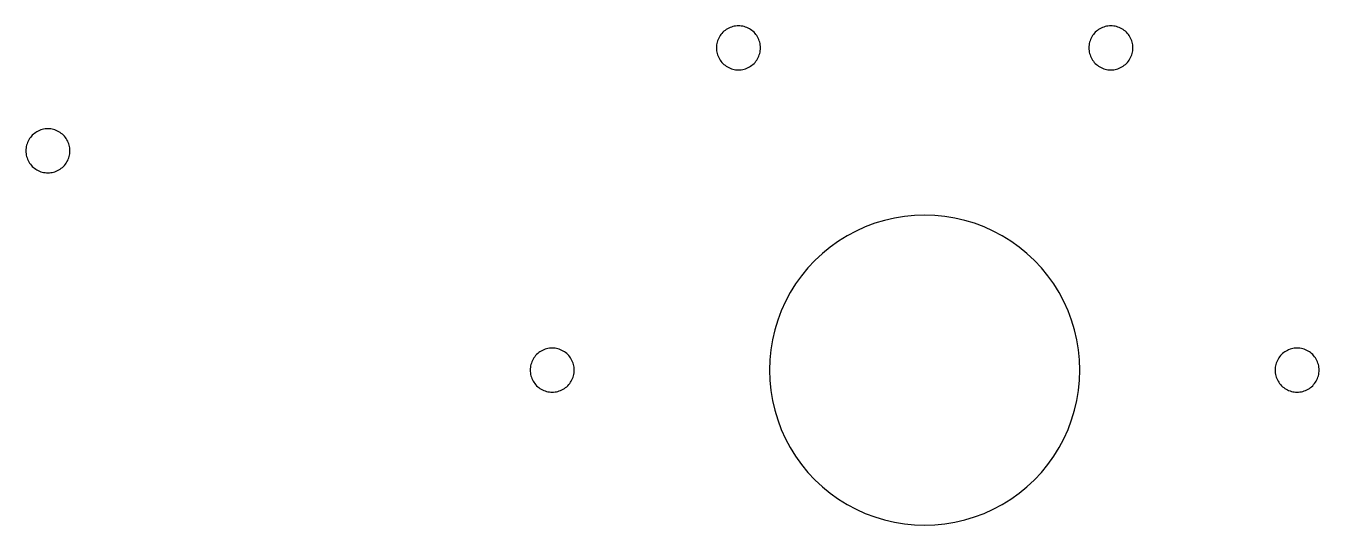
# Model space of a CAD drawing. Extents: x -22.3 to 21.7, y -13.4 to 13.4.
# Drawn here: x -15.964 to -11.863, y 2.693 to 4.278 of the extents above; entities that cross this region are included whole.
import ezdxf

# ---------------------------------------------------------------- set-up
doc = ezdxf.new("R2010")
doc.units = 0
doc.header["$MEASUREMENT"] = 0
doc.layers.get('0').update_dxf_attribs({"linetype": 'CONTINUOUS'})

msp = doc.modelspace()

# ---------------------------------------------------------------- linework, layer by layer
for p, q in [((-13.7432, 4.2664), (-13.7469, 4.2638)), ((-13.7393, 4.2689), (-13.7432, 4.2664)), ((-13.7353, 4.271), (-13.7393, 4.2689)), ((-13.7311, 4.2729), (-13.7353, 4.271)), ((-13.7268, 4.2745), (-13.7311, 4.2729)), ((-13.7225, 4.2758), (-13.7268, 4.2745)), ((-13.718, 4.2769), (-13.7225, 4.2758)), ((-13.7135, 4.2776), (-13.718, 4.2769)), ((-13.7089, 4.2781), (-13.7135, 4.2776)), ((-13.7044, 4.2782), (-13.7089, 4.2781)), ((-13.6998, 4.2781), (-13.7044, 4.2782)), ((-13.6953, 4.2776), (-13.6998, 4.2781)), ((-13.6907, 4.2769), (-13.6953, 4.2776)), ((-13.6863, 4.2758), (-13.6907, 4.2769)), ((-13.6819, 4.2745), (-13.6863, 4.2758)), ((-13.6776, 4.2729), (-13.6819, 4.2745)), ((-13.6735, 4.271), (-13.6776, 4.2729)), ((-13.6694, 4.2689), (-13.6735, 4.271)), ((-13.6656, 4.2664), (-13.6694, 4.2689)), ((-13.6618, 4.2638), (-13.6656, 4.2664)), ((-12.5621, 4.2664), (-12.5658, 4.2638)), ((-12.5582, 4.2689), (-12.5621, 4.2664)), ((-12.5542, 4.271), (-12.5582, 4.2689)), ((-12.55, 4.2729), (-12.5542, 4.271)), ((-12.5457, 4.2745), (-12.55, 4.2729)), ((-12.5414, 4.2758), (-12.5457, 4.2745)), ((-12.5369, 4.2769), (-12.5414, 4.2758)), ((-12.5324, 4.2776), (-12.5369, 4.2769)), ((-12.5278, 4.2781), (-12.5324, 4.2776)), ((-12.5233, 4.2782), (-12.5278, 4.2781)), ((-12.5187, 4.2781), (-12.5233, 4.2782)), ((-12.5142, 4.2776), (-12.5187, 4.2781)), ((-12.5096, 4.2769), (-12.5142, 4.2776)), ((-12.5052, 4.2758), (-12.5096, 4.2769)), ((-12.5008, 4.2745), (-12.5052, 4.2758)), ((-12.4965, 4.2729), (-12.5008, 4.2745)), ((-12.4924, 4.271), (-12.4965, 4.2729)), ((-12.4883, 4.2689), (-12.4924, 4.271)), ((-12.4844, 4.2664), (-12.4883, 4.2689)), ((-12.4807, 4.2638), (-12.4844, 4.2664)), ((-13.7719, 4.2264), (-13.7729, 4.222)), ((-13.7705, 4.2308), (-13.7719, 4.2264)), ((-13.7689, 4.2351), (-13.7705, 4.2308)), ((-13.767, 4.2392), (-13.7689, 4.2351)), ((-13.7649, 4.2433), (-13.767, 4.2392)), ((-13.7625, 4.2472), (-13.7649, 4.2433)), ((-13.7598, 4.2509), (-13.7625, 4.2472)), ((-13.7569, 4.2544), (-13.7598, 4.2509)), ((-13.7538, 4.2578), (-13.7569, 4.2544)), ((-13.7505, 4.2609), (-13.7538, 4.2578)), ((-13.7469, 4.2638), (-13.7505, 4.2609)), ((-13.6583, 4.2609), (-13.6618, 4.2638)), ((-13.655, 4.2578), (-13.6583, 4.2609)), ((-13.6518, 4.2544), (-13.655, 4.2578)), ((-13.6489, 4.2509), (-13.6518, 4.2544)), ((-13.6463, 4.2472), (-13.6489, 4.2509)), ((-13.6439, 4.2433), (-13.6463, 4.2472)), ((-13.6417, 4.2392), (-13.6439, 4.2433)), ((-13.6398, 4.2351), (-13.6417, 4.2392)), ((-13.6382, 4.2308), (-13.6398, 4.2351)), ((-13.6369, 4.2264), (-13.6382, 4.2308)), ((-13.6358, 4.222), (-13.6369, 4.2264)), ((-12.5908, 4.2264), (-12.5918, 4.222)), ((-12.5894, 4.2308), (-12.5908, 4.2264)), ((-12.5878, 4.2351), (-12.5894, 4.2308)), ((-12.5859, 4.2392), (-12.5878, 4.2351)), ((-12.5838, 4.2433), (-12.5859, 4.2392)), ((-12.5814, 4.2472), (-12.5838, 4.2433)), ((-12.5787, 4.2509), (-12.5814, 4.2472)), ((-12.5758, 4.2544), (-12.5787, 4.2509)), ((-12.5727, 4.2578), (-12.5758, 4.2544)), ((-12.5693, 4.2609), (-12.5727, 4.2578)), ((-12.5658, 4.2638), (-12.5693, 4.2609)), ((-12.4772, 4.2609), (-12.4807, 4.2638)), ((-12.4739, 4.2578), (-12.4772, 4.2609)), ((-12.4707, 4.2544), (-12.4739, 4.2578)), ((-12.4678, 4.2509), (-12.4707, 4.2544)), ((-12.4652, 4.2472), (-12.4678, 4.2509)), ((-12.4628, 4.2433), (-12.4652, 4.2472)), ((-12.4606, 4.2392), (-12.4628, 4.2433)), ((-12.4587, 4.2351), (-12.4606, 4.2392)), ((-12.4571, 4.2308), (-12.4587, 4.2351)), ((-12.4558, 4.2264), (-12.4571, 4.2308)), ((-12.4547, 4.222), (-12.4558, 4.2264)), ((-13.7741, 4.2129), (-13.7743, 4.2083)), ((-13.7743, 4.2083), (-13.7741, 4.2038)), ((-13.7737, 4.2175), (-13.7741, 4.2129)), ((-13.7741, 4.2038), (-13.7737, 4.1992)), ((-13.7729, 4.222), (-13.7737, 4.2175)), ((-13.7737, 4.1992), (-13.7729, 4.1947)), ((-13.7729, 4.1947), (-13.7719, 4.1903)), ((-13.7719, 4.1903), (-13.7705, 4.1859)), ((-13.7705, 4.1859), (-13.7689, 4.1816)), ((-13.6398, 4.1816), (-13.6382, 4.1859)), ((-13.6382, 4.1859), (-13.6369, 4.1903)), ((-13.6369, 4.1903), (-13.6358, 4.1947)), ((-13.6351, 4.2175), (-13.6358, 4.222)), ((-13.6358, 4.1947), (-13.6351, 4.1992)), ((-13.6346, 4.2129), (-13.6351, 4.2175)), ((-13.6351, 4.1992), (-13.6346, 4.2038)), ((-13.6345, 4.2083), (-13.6346, 4.2129)), ((-13.6346, 4.2038), (-13.6345, 4.2083)), ((-12.593, 4.2129), (-12.5932, 4.2083)), ((-12.5932, 4.2083), (-12.593, 4.2038)), ((-12.5926, 4.2175), (-12.593, 4.2129)), ((-12.593, 4.2038), (-12.5926, 4.1992)), ((-12.5918, 4.222), (-12.5926, 4.2175)), ((-12.5926, 4.1992), (-12.5918, 4.1947)), ((-12.5918, 4.1947), (-12.5908, 4.1903)), ((-12.5908, 4.1903), (-12.5894, 4.1859)), ((-12.5894, 4.1859), (-12.5878, 4.1816)), ((-12.4587, 4.1816), (-12.4571, 4.1859)), ((-12.4571, 4.1859), (-12.4558, 4.1903)), ((-12.4558, 4.1903), (-12.4547, 4.1947)), ((-12.454, 4.2175), (-12.4547, 4.222)), ((-12.4547, 4.1947), (-12.454, 4.1992)), ((-12.4535, 4.2129), (-12.454, 4.2175)), ((-12.454, 4.1992), (-12.4535, 4.2038)), ((-12.4534, 4.2083), (-12.4535, 4.2129)), ((-12.4535, 4.2038), (-12.4534, 4.2083)), ((-13.7689, 4.1816), (-13.767, 4.1774)), ((-13.767, 4.1774), (-13.7649, 4.1734)), ((-13.7649, 4.1734), (-13.7625, 4.1695)), ((-13.7625, 4.1695), (-13.7598, 4.1658)), ((-13.7598, 4.1658), (-13.7569, 4.1623)), ((-13.7569, 4.1623), (-13.7538, 4.1589)), ((-13.7538, 4.1589), (-13.7505, 4.1558)), ((-13.7505, 4.1558), (-13.7469, 4.1529)), ((-13.7469, 4.1529), (-13.7432, 4.1502)), ((-13.7432, 4.1502), (-13.7393, 4.1478)), ((-13.7393, 4.1478), (-13.7353, 4.1457)), ((-13.7353, 4.1457), (-13.7311, 4.1438)), ((-13.7311, 4.1438), (-13.7268, 4.1422)), ((-13.6819, 4.1422), (-13.6776, 4.1438)), ((-13.6776, 4.1438), (-13.6735, 4.1457)), ((-13.6735, 4.1457), (-13.6694, 4.1478)), ((-13.6694, 4.1478), (-13.6656, 4.1502)), ((-13.6656, 4.1502), (-13.6618, 4.1529)), ((-13.6618, 4.1529), (-13.6583, 4.1558)), ((-13.6583, 4.1558), (-13.655, 4.1589)), ((-13.655, 4.1589), (-13.6518, 4.1623)), ((-13.6518, 4.1623), (-13.6489, 4.1658)), ((-13.6489, 4.1658), (-13.6463, 4.1695)), ((-13.6463, 4.1695), (-13.6439, 4.1734)), ((-13.6439, 4.1734), (-13.6417, 4.1774)), ((-13.6417, 4.1774), (-13.6398, 4.1816)), ((-12.5878, 4.1816), (-12.5859, 4.1774)), ((-12.5859, 4.1774), (-12.5838, 4.1734)), ((-12.5838, 4.1734), (-12.5814, 4.1695)), ((-12.5814, 4.1695), (-12.5787, 4.1658)), ((-12.5787, 4.1658), (-12.5758, 4.1623)), ((-12.5758, 4.1623), (-12.5727, 4.1589)), ((-12.5727, 4.1589), (-12.5693, 4.1558)), ((-12.5693, 4.1558), (-12.5658, 4.1529)), ((-12.5658, 4.1529), (-12.5621, 4.1502)), ((-12.5621, 4.1502), (-12.5582, 4.1478)), ((-12.5582, 4.1478), (-12.5542, 4.1457)), ((-12.5542, 4.1457), (-12.55, 4.1438)), ((-12.55, 4.1438), (-12.5457, 4.1422)), ((-12.5008, 4.1422), (-12.4965, 4.1438)), ((-12.4965, 4.1438), (-12.4924, 4.1457)), ((-12.4924, 4.1457), (-12.4883, 4.1478)), ((-12.4883, 4.1478), (-12.4844, 4.1502)), ((-12.4844, 4.1502), (-12.4807, 4.1529)), ((-12.4807, 4.1529), (-12.4772, 4.1558)), ((-12.4772, 4.1558), (-12.4739, 4.1589)), ((-12.4739, 4.1589), (-12.4707, 4.1623)), ((-12.4707, 4.1623), (-12.4678, 4.1658)), ((-12.4678, 4.1658), (-12.4652, 4.1695)), ((-12.4652, 4.1695), (-12.4628, 4.1734)), ((-12.4628, 4.1734), (-12.4606, 4.1774)), ((-12.4606, 4.1774), (-12.4587, 4.1816)), ((-13.7268, 4.1422), (-13.7225, 4.1408)), ((-13.7225, 4.1408), (-13.718, 4.1398)), ((-13.718, 4.1398), (-13.7135, 4.1391)), ((-13.7135, 4.1391), (-13.7089, 4.1386)), ((-13.7089, 4.1386), (-13.7044, 4.1385)), ((-13.7044, 4.1385), (-13.6998, 4.1386)), ((-13.6998, 4.1386), (-13.6953, 4.1391)), ((-13.6953, 4.1391), (-13.6907, 4.1398)), ((-13.6907, 4.1398), (-13.6863, 4.1408)), ((-13.6863, 4.1408), (-13.6819, 4.1422)), ((-12.5457, 4.1422), (-12.5414, 4.1408)), ((-12.5414, 4.1408), (-12.5369, 4.1398)), ((-12.5369, 4.1398), (-12.5324, 4.1391)), ((-12.5324, 4.1391), (-12.5278, 4.1386)), ((-12.5278, 4.1386), (-12.5233, 4.1385)), ((-12.5233, 4.1385), (-12.5187, 4.1386)), ((-12.5187, 4.1386), (-12.5142, 4.1391)), ((-12.5142, 4.1391), (-12.5096, 4.1398)), ((-12.5096, 4.1398), (-12.5052, 4.1408)), ((-12.5052, 4.1408), (-12.5008, 4.1422)), ((-15.933, 3.9396), (-15.9367, 3.937)), ((-15.9291, 3.942), (-15.933, 3.9396)), ((-15.9251, 3.9442), (-15.9291, 3.942)), ((-15.921, 3.9461), (-15.9251, 3.9442)), ((-15.9167, 3.9477), (-15.921, 3.9461)), ((-15.9123, 3.949), (-15.9167, 3.9477)), ((-15.9078, 3.9501), (-15.9123, 3.949)), ((-15.9033, 3.9508), (-15.9078, 3.9501)), ((-15.8988, 3.9513), (-15.9033, 3.9508)), ((-15.8942, 3.9514), (-15.8988, 3.9513)), ((-15.8896, 3.9513), (-15.8942, 3.9514)), ((-15.8851, 3.9508), (-15.8896, 3.9513)), ((-15.8806, 3.9501), (-15.8851, 3.9508)), ((-15.8761, 3.949), (-15.8806, 3.9501)), ((-15.8717, 3.9477), (-15.8761, 3.949)), ((-15.8675, 3.9461), (-15.8717, 3.9477)), ((-15.8633, 3.9442), (-15.8675, 3.9461)), ((-15.8593, 3.942), (-15.8633, 3.9442)), ((-15.8554, 3.9396), (-15.8593, 3.942)), ((-15.8517, 3.937), (-15.8554, 3.9396)), ((-15.9617, 3.8996), (-15.9627, 3.8952)), ((-15.9604, 3.904), (-15.9617, 3.8996)), ((-15.9588, 3.9083), (-15.9604, 3.904)), ((-15.9569, 3.9124), (-15.9588, 3.9083)), ((-15.9547, 3.9165), (-15.9569, 3.9124)), ((-15.9523, 3.9203), (-15.9547, 3.9165)), ((-15.9496, 3.9241), (-15.9523, 3.9203)), ((-15.9467, 3.9276), (-15.9496, 3.9241)), ((-15.9436, 3.9309), (-15.9467, 3.9276)), ((-15.9403, 3.9341), (-15.9436, 3.9309)), ((-15.9367, 3.937), (-15.9403, 3.9341)), ((-15.8481, 3.9341), (-15.8517, 3.937)), ((-15.8448, 3.9309), (-15.8481, 3.9341)), ((-15.8417, 3.9276), (-15.8448, 3.9309)), ((-15.8388, 3.9241), (-15.8417, 3.9276)), ((-15.8361, 3.9203), (-15.8388, 3.9241)), ((-15.8337, 3.9165), (-15.8361, 3.9203)), ((-15.8315, 3.9124), (-15.8337, 3.9165)), ((-15.8296, 3.9083), (-15.8315, 3.9124)), ((-15.828, 3.904), (-15.8296, 3.9083)), ((-15.8267, 3.8996), (-15.828, 3.904)), ((-15.8257, 3.8952), (-15.8267, 3.8996)), ((-15.9639, 3.8861), (-15.9641, 3.8815)), ((-15.9641, 3.8815), (-15.9639, 3.8769)), ((-15.9635, 3.8906), (-15.9639, 3.8861)), ((-15.9639, 3.8769), (-15.9635, 3.8724)), ((-15.9627, 3.8952), (-15.9635, 3.8906)), ((-15.9635, 3.8724), (-15.9627, 3.8679)), ((-15.9627, 3.8679), (-15.9617, 3.8634)), ((-15.9617, 3.8634), (-15.9604, 3.8591)), ((-15.9604, 3.8591), (-15.9588, 3.8548)), ((-15.8296, 3.8548), (-15.828, 3.8591)), ((-15.828, 3.8591), (-15.8267, 3.8634)), ((-15.8267, 3.8634), (-15.8257, 3.8679)), ((-15.8249, 3.8906), (-15.8257, 3.8952)), ((-15.8257, 3.8679), (-15.8249, 3.8724)), ((-15.8245, 3.8861), (-15.8249, 3.8906)), ((-15.8249, 3.8724), (-15.8245, 3.8769)), ((-15.8243, 3.8815), (-15.8245, 3.8861)), ((-15.8245, 3.8769), (-15.8243, 3.8815)), ((-15.9588, 3.8548), (-15.9569, 3.8506)), ((-15.9569, 3.8506), (-15.9547, 3.8466)), ((-15.9547, 3.8466), (-15.9523, 3.8427)), ((-15.9523, 3.8427), (-15.9496, 3.839)), ((-15.9496, 3.839), (-15.9467, 3.8354)), ((-15.9467, 3.8354), (-15.9436, 3.8321)), ((-15.9436, 3.8321), (-15.9403, 3.829)), ((-15.9403, 3.829), (-15.9367, 3.8261)), ((-15.9367, 3.8261), (-15.933, 3.8234)), ((-15.933, 3.8234), (-15.9291, 3.821)), ((-15.9291, 3.821), (-15.9251, 3.8188)), ((-15.9251, 3.8188), (-15.921, 3.817)), ((-15.921, 3.817), (-15.9167, 3.8153)), ((-15.9167, 3.8153), (-15.9123, 3.814)), ((-15.8761, 3.814), (-15.8717, 3.8153)), ((-15.8717, 3.8153), (-15.8675, 3.817)), ((-15.8675, 3.817), (-15.8633, 3.8188)), ((-15.8633, 3.8188), (-15.8593, 3.821)), ((-15.8593, 3.821), (-15.8554, 3.8234)), ((-15.8554, 3.8234), (-15.8517, 3.8261)), ((-15.8517, 3.8261), (-15.8481, 3.829)), ((-15.8481, 3.829), (-15.8448, 3.8321)), ((-15.8448, 3.8321), (-15.8417, 3.8354)), ((-15.8417, 3.8354), (-15.8388, 3.839)), ((-15.8388, 3.839), (-15.8361, 3.8427)), ((-15.8361, 3.8427), (-15.8337, 3.8466)), ((-15.8337, 3.8466), (-15.8315, 3.8506)), ((-15.8315, 3.8506), (-15.8296, 3.8548)), ((-15.9123, 3.814), (-15.9078, 3.813)), ((-15.9078, 3.813), (-15.9033, 3.8122)), ((-15.9033, 3.8122), (-15.8988, 3.8118)), ((-15.8988, 3.8118), (-15.8942, 3.8116)), ((-15.8942, 3.8116), (-15.8896, 3.8118)), ((-15.8896, 3.8118), (-15.8851, 3.8122)), ((-15.8851, 3.8122), (-15.8806, 3.813)), ((-15.8806, 3.813), (-15.8761, 3.814)), ((-13.272, 3.6515), (-13.3022, 3.6401)), ((-13.2412, 3.6608), (-13.272, 3.6515)), ((-13.2098, 3.6681), (-13.2412, 3.6608)), ((-13.1781, 3.6734), (-13.2098, 3.6681)), ((-13.146, 3.6765), (-13.1781, 3.6734)), ((-13.1138, 3.6776), (-13.146, 3.6765)), ((-13.0816, 3.6765), (-13.1138, 3.6776)), ((-13.0496, 3.6734), (-13.0816, 3.6765)), ((-13.0178, 3.6681), (-13.0496, 3.6734)), ((-12.9865, 3.6608), (-13.0178, 3.6681)), ((-12.9556, 3.6515), (-12.9865, 3.6608)), ((-12.9255, 3.6401), (-12.9556, 3.6515)), ((-13.3599, 3.6117), (-13.3872, 3.5947)), ((-13.3315, 3.6269), (-13.3599, 3.6117)), ((-13.3022, 3.6401), (-13.3315, 3.6269)), ((-12.8962, 3.6269), (-12.9255, 3.6401)), ((-12.8678, 3.6117), (-12.8962, 3.6269)), ((-12.8404, 3.5947), (-12.8678, 3.6117)), ((-13.4134, 3.5759), (-13.4383, 3.5555)), ((-13.3872, 3.5947), (-13.4134, 3.5759)), ((-12.8142, 3.5759), (-12.8404, 3.5947)), ((-12.7893, 3.5555), (-12.8142, 3.5759)), ((-13.4618, 3.5335), (-13.4838, 3.51)), ((-13.4383, 3.5555), (-13.4618, 3.5335)), ((-12.7658, 3.5335), (-12.7893, 3.5555)), ((-12.7438, 3.51), (-12.7658, 3.5335)), ((-13.4838, 3.51), (-13.5043, 3.4851)), ((-12.7234, 3.4851), (-12.7438, 3.51)), ((-13.523, 3.4589), (-13.54, 3.4315)), ((-13.5043, 3.4851), (-13.523, 3.4589)), ((-12.7046, 3.4589), (-12.7234, 3.4851)), ((-12.6876, 3.4315), (-12.7046, 3.4589)), ((-13.54, 3.4315), (-13.5552, 3.4031)), ((-12.6724, 3.4031), (-12.6876, 3.4315)), ((-13.5685, 3.3738), (-13.5798, 3.3437)), ((-13.5552, 3.4031), (-13.5685, 3.3738)), ((-12.6592, 3.3738), (-12.6724, 3.4031)), ((-12.6478, 3.3437), (-12.6592, 3.3738)), ((-13.5798, 3.3437), (-13.5892, 3.3128)), ((-12.6385, 3.3128), (-12.6478, 3.3437)), ((-13.5965, 3.2815), (-13.6017, 3.2497)), ((-13.5892, 3.3128), (-13.5965, 3.2815)), ((-12.6312, 3.2815), (-12.6385, 3.3128)), ((-12.6259, 3.2497), (-12.6312, 3.2815)), ((-14.3375, 3.2409), (-14.341, 3.238)), ((-14.3338, 3.2436), (-14.3375, 3.2409)), ((-14.3299, 3.246), (-14.3338, 3.2436)), ((-14.3258, 3.2482), (-14.3299, 3.246)), ((-14.3217, 3.25), (-14.3258, 3.2482)), ((-14.3174, 3.2516), (-14.3217, 3.25)), ((-14.313, 3.253), (-14.3174, 3.2516)), ((-14.3086, 3.254), (-14.313, 3.253)), ((-14.304, 3.2548), (-14.3086, 3.254)), ((-14.2995, 3.2552), (-14.304, 3.2548)), ((-14.2949, 3.2554), (-14.2995, 3.2552)), ((-14.2904, 3.2552), (-14.2949, 3.2554)), ((-14.2858, 3.2548), (-14.2904, 3.2552)), ((-14.2813, 3.254), (-14.2858, 3.2548)), ((-14.2768, 3.253), (-14.2813, 3.254)), ((-14.2725, 3.2516), (-14.2768, 3.253)), ((-14.2682, 3.25), (-14.2725, 3.2516)), ((-14.264, 3.2482), (-14.2682, 3.25)), ((-14.26, 3.246), (-14.264, 3.2482)), ((-14.2561, 3.2436), (-14.26, 3.246)), ((-14.2524, 3.2409), (-14.2561, 3.2436)), ((-14.2488, 3.238), (-14.2524, 3.2409)), ((-13.6017, 3.2497), (-13.6049, 3.2177)), ((-12.6228, 3.2177), (-12.6259, 3.2497)), ((-11.9753, 3.2409), (-11.9788, 3.238)), ((-11.9715, 3.2436), (-11.9753, 3.2409)), ((-11.9677, 3.246), (-11.9715, 3.2436)), ((-11.9636, 3.2482), (-11.9677, 3.246)), ((-11.9595, 3.25), (-11.9636, 3.2482)), ((-11.9552, 3.2516), (-11.9595, 3.25)), ((-11.9508, 3.253), (-11.9552, 3.2516)), ((-11.9464, 3.254), (-11.9508, 3.253)), ((-11.9418, 3.2548), (-11.9464, 3.254)), ((-11.9373, 3.2552), (-11.9418, 3.2548)), ((-11.9327, 3.2554), (-11.9373, 3.2552)), ((-11.9282, 3.2552), (-11.9327, 3.2554)), ((-11.9236, 3.2548), (-11.9282, 3.2552)), ((-11.9191, 3.254), (-11.9236, 3.2548)), ((-11.9146, 3.253), (-11.9191, 3.254)), ((-11.9103, 3.2516), (-11.9146, 3.253)), ((-11.906, 3.25), (-11.9103, 3.2516)), ((-11.9018, 3.2482), (-11.906, 3.25)), ((-11.8978, 3.246), (-11.9018, 3.2482)), ((-11.8939, 3.2436), (-11.8978, 3.246)), ((-11.8902, 3.2409), (-11.8939, 3.2436)), ((-11.8866, 3.238), (-11.8902, 3.2409)), ((-14.3635, 3.1991), (-14.3642, 3.1946)), ((-14.3624, 3.2036), (-14.3635, 3.1991)), ((-14.3611, 3.2079), (-14.3624, 3.2036)), ((-14.3595, 3.2122), (-14.3611, 3.2079)), ((-14.3576, 3.2164), (-14.3595, 3.2122)), ((-14.3554, 3.2204), (-14.3576, 3.2164)), ((-14.353, 3.2243), (-14.3554, 3.2204)), ((-14.3504, 3.228), (-14.353, 3.2243)), ((-14.3475, 3.2316), (-14.3504, 3.228)), ((-14.3443, 3.2349), (-14.3475, 3.2316)), ((-14.341, 3.238), (-14.3443, 3.2349)), ((-14.2455, 3.2349), (-14.2488, 3.238)), ((-14.2424, 3.2316), (-14.2455, 3.2349)), ((-14.2395, 3.228), (-14.2424, 3.2316)), ((-14.2368, 3.2243), (-14.2395, 3.228)), ((-14.2344, 3.2204), (-14.2368, 3.2243)), ((-14.2323, 3.2164), (-14.2344, 3.2204)), ((-14.2304, 3.2122), (-14.2323, 3.2164)), ((-14.2288, 3.2079), (-14.2304, 3.2122)), ((-14.2274, 3.2036), (-14.2288, 3.2079)), ((-14.2264, 3.1991), (-14.2274, 3.2036)), ((-14.2256, 3.1946), (-14.2264, 3.1991)), ((-13.6049, 3.2177), (-13.6059, 3.1855)), ((-12.6217, 3.1855), (-12.6228, 3.2177)), ((-12.0013, 3.1991), (-12.002, 3.1946)), ((-12.0002, 3.2036), (-12.0013, 3.1991)), ((-11.9989, 3.2079), (-12.0002, 3.2036)), ((-11.9973, 3.2122), (-11.9989, 3.2079)), ((-11.9954, 3.2164), (-11.9973, 3.2122)), ((-11.9932, 3.2204), (-11.9954, 3.2164)), ((-11.9908, 3.2243), (-11.9932, 3.2204)), ((-11.9882, 3.228), (-11.9908, 3.2243)), ((-11.9853, 3.2316), (-11.9882, 3.228)), ((-11.9821, 3.2349), (-11.9853, 3.2316)), ((-11.9788, 3.238), (-11.9821, 3.2349)), ((-11.8833, 3.2349), (-11.8866, 3.238)), ((-11.8802, 3.2316), (-11.8833, 3.2349)), ((-11.8773, 3.228), (-11.8802, 3.2316)), ((-11.8746, 3.2243), (-11.8773, 3.228)), ((-11.8722, 3.2204), (-11.8746, 3.2243)), ((-11.87, 3.2164), (-11.8722, 3.2204)), ((-11.8682, 3.2122), (-11.87, 3.2164)), ((-11.8665, 3.2079), (-11.8682, 3.2122)), ((-11.8652, 3.2036), (-11.8665, 3.2079)), ((-11.8642, 3.1991), (-11.8652, 3.2036)), ((-11.8634, 3.1946), (-11.8642, 3.1991)), ((-14.3647, 3.19), (-14.3648, 3.1855)), ((-14.3648, 3.1855), (-14.3647, 3.1809)), ((-14.3642, 3.1946), (-14.3647, 3.19)), ((-14.3647, 3.1809), (-14.3642, 3.1764)), ((-14.3642, 3.1764), (-14.3635, 3.1718)), ((-14.3635, 3.1718), (-14.3624, 3.1674)), ((-14.3624, 3.1674), (-14.3611, 3.163)), ((-14.3611, 3.163), (-14.3595, 3.1587)), ((-14.3595, 3.1587), (-14.3576, 3.1546)), ((-14.2323, 3.1546), (-14.2304, 3.1587)), ((-14.2304, 3.1587), (-14.2288, 3.163)), ((-14.2288, 3.163), (-14.2274, 3.1674)), ((-14.2274, 3.1674), (-14.2264, 3.1718)), ((-14.2264, 3.1718), (-14.2256, 3.1764)), ((-14.2252, 3.19), (-14.2256, 3.1946)), ((-14.2256, 3.1764), (-14.2252, 3.1809)), ((-14.225, 3.1855), (-14.2252, 3.19)), ((-14.2252, 3.1809), (-14.225, 3.1855)), ((-13.6059, 3.1855), (-13.6049, 3.1533)), ((-12.6228, 3.1533), (-12.6217, 3.1855)), ((-12.0025, 3.19), (-12.0026, 3.1855)), ((-12.0026, 3.1855), (-12.0025, 3.1809)), ((-12.002, 3.1946), (-12.0025, 3.19)), ((-12.0025, 3.1809), (-12.002, 3.1764)), ((-12.002, 3.1764), (-12.0013, 3.1718)), ((-12.0013, 3.1718), (-12.0002, 3.1674)), ((-12.0002, 3.1674), (-11.9989, 3.163)), ((-11.9989, 3.163), (-11.9973, 3.1587)), ((-11.9973, 3.1587), (-11.9954, 3.1546)), ((-11.87, 3.1546), (-11.8682, 3.1587)), ((-11.8682, 3.1587), (-11.8665, 3.163)), ((-11.8665, 3.163), (-11.8652, 3.1674)), ((-11.8652, 3.1674), (-11.8642, 3.1718)), ((-11.8642, 3.1718), (-11.8634, 3.1764)), ((-11.863, 3.19), (-11.8634, 3.1946)), ((-11.8634, 3.1764), (-11.863, 3.1809)), ((-11.8628, 3.1855), (-11.863, 3.19)), ((-11.863, 3.1809), (-11.8628, 3.1855)), ((-14.3576, 3.1546), (-14.3554, 3.1505)), ((-14.3554, 3.1505), (-14.353, 3.1467)), ((-14.353, 3.1467), (-14.3504, 3.1429)), ((-14.3504, 3.1429), (-14.3475, 3.1394)), ((-14.3475, 3.1394), (-14.3443, 3.1361)), ((-14.3443, 3.1361), (-14.341, 3.1329)), ((-14.341, 3.1329), (-14.3375, 3.13)), ((-14.3375, 3.13), (-14.3338, 3.1274)), ((-14.3338, 3.1274), (-14.3299, 3.125)), ((-14.3299, 3.125), (-14.3258, 3.1228)), ((-14.3258, 3.1228), (-14.3217, 3.1209)), ((-14.3217, 3.1209), (-14.3174, 3.1193)), ((-14.3174, 3.1193), (-14.313, 3.118)), ((-14.313, 3.118), (-14.3086, 3.1169)), ((-14.2813, 3.1169), (-14.2768, 3.118)), ((-14.2768, 3.118), (-14.2725, 3.1193)), ((-14.2725, 3.1193), (-14.2682, 3.1209)), ((-14.2682, 3.1209), (-14.264, 3.1228)), ((-14.264, 3.1228), (-14.26, 3.125)), ((-14.26, 3.125), (-14.2561, 3.1274)), ((-14.2561, 3.1274), (-14.2524, 3.13)), ((-14.2524, 3.13), (-14.2488, 3.1329)), ((-14.2488, 3.1329), (-14.2455, 3.1361)), ((-14.2455, 3.1361), (-14.2424, 3.1394)), ((-14.2424, 3.1394), (-14.2395, 3.1429)), ((-14.2395, 3.1429), (-14.2368, 3.1467)), ((-14.2368, 3.1467), (-14.2344, 3.1505)), ((-14.2344, 3.1505), (-14.2323, 3.1546)), ((-13.6049, 3.1533), (-13.6017, 3.1212)), ((-13.6017, 3.1212), (-13.5965, 3.0895)), ((-12.6312, 3.0895), (-12.6259, 3.1212)), ((-12.6259, 3.1212), (-12.6228, 3.1533)), ((-11.9954, 3.1546), (-11.9932, 3.1505)), ((-11.9932, 3.1505), (-11.9908, 3.1467)), ((-11.9908, 3.1467), (-11.9882, 3.1429)), ((-11.9882, 3.1429), (-11.9853, 3.1394)), ((-11.9853, 3.1394), (-11.9821, 3.1361)), ((-11.9821, 3.1361), (-11.9788, 3.1329)), ((-11.9788, 3.1329), (-11.9753, 3.13)), ((-11.9753, 3.13), (-11.9715, 3.1274)), ((-11.9715, 3.1274), (-11.9677, 3.125)), ((-11.9677, 3.125), (-11.9636, 3.1228)), ((-11.9636, 3.1228), (-11.9595, 3.1209)), ((-11.9595, 3.1209), (-11.9552, 3.1193)), ((-11.9552, 3.1193), (-11.9508, 3.118)), ((-11.9508, 3.118), (-11.9464, 3.1169)), ((-11.9191, 3.1169), (-11.9146, 3.118)), ((-11.9146, 3.118), (-11.9103, 3.1193)), ((-11.9103, 3.1193), (-11.906, 3.1209)), ((-11.906, 3.1209), (-11.9018, 3.1228)), ((-11.9018, 3.1228), (-11.8978, 3.125)), ((-11.8978, 3.125), (-11.8939, 3.1274)), ((-11.8939, 3.1274), (-11.8902, 3.13)), ((-11.8902, 3.13), (-11.8866, 3.1329)), ((-11.8866, 3.1329), (-11.8833, 3.1361)), ((-11.8833, 3.1361), (-11.8802, 3.1394)), ((-11.8802, 3.1394), (-11.8773, 3.1429)), ((-11.8773, 3.1429), (-11.8746, 3.1467)), ((-11.8746, 3.1467), (-11.8722, 3.1505)), ((-11.8722, 3.1505), (-11.87, 3.1546)), ((-14.3086, 3.1169), (-14.304, 3.1162)), ((-14.304, 3.1162), (-14.2995, 3.1157)), ((-14.2995, 3.1157), (-14.2949, 3.1156)), ((-14.2949, 3.1156), (-14.2904, 3.1157)), ((-14.2904, 3.1157), (-14.2858, 3.1162)), ((-14.2858, 3.1162), (-14.2813, 3.1169)), ((-13.5965, 3.0895), (-13.5892, 3.0581)), ((-12.6385, 3.0581), (-12.6312, 3.0895)), ((-11.9464, 3.1169), (-11.9418, 3.1162)), ((-11.9418, 3.1162), (-11.9373, 3.1157)), ((-11.9373, 3.1157), (-11.9327, 3.1156)), ((-11.9327, 3.1156), (-11.9282, 3.1157)), ((-11.9282, 3.1157), (-11.9236, 3.1162)), ((-11.9236, 3.1162), (-11.9191, 3.1169)), ((-13.5892, 3.0581), (-13.5798, 3.0273)), ((-12.6478, 3.0273), (-12.6385, 3.0581)), ((-13.5798, 3.0273), (-13.5685, 2.9971)), ((-13.5685, 2.9971), (-13.5552, 2.9678)), ((-12.6724, 2.9678), (-12.6592, 2.9971)), ((-12.6592, 2.9971), (-12.6478, 3.0273)), ((-13.5552, 2.9678), (-13.54, 2.9394)), ((-12.6876, 2.9394), (-12.6724, 2.9678)), ((-13.54, 2.9394), (-13.523, 2.9121)), ((-13.523, 2.9121), (-13.5043, 2.8859)), ((-12.7234, 2.8859), (-12.7046, 2.9121)), ((-12.7046, 2.9121), (-12.6876, 2.9394)), ((-13.5043, 2.8859), (-13.4838, 2.861)), ((-12.7438, 2.861), (-12.7234, 2.8859)), ((-13.4838, 2.861), (-13.4618, 2.8375)), ((-13.4618, 2.8375), (-13.4383, 2.8155)), ((-12.7893, 2.8155), (-12.7658, 2.8375)), ((-12.7658, 2.8375), (-12.7438, 2.861)), ((-13.4383, 2.8155), (-13.4134, 2.795)), ((-13.4134, 2.795), (-13.3872, 2.7763)), ((-12.8404, 2.7763), (-12.8142, 2.795)), ((-12.8142, 2.795), (-12.7893, 2.8155)), ((-13.3872, 2.7763), (-13.3599, 2.7593)), ((-13.3599, 2.7593), (-13.3315, 2.7441)), ((-12.8962, 2.7441), (-12.8678, 2.7593)), ((-12.8678, 2.7593), (-12.8404, 2.7763)), ((-13.3315, 2.7441), (-13.3022, 2.7308)), ((-13.3022, 2.7308), (-13.272, 2.7195)), ((-13.272, 2.7195), (-13.2412, 2.7101)), ((-13.2412, 2.7101), (-13.2098, 2.7028)), ((-13.0178, 2.7028), (-12.9865, 2.7101)), ((-12.9865, 2.7101), (-12.9556, 2.7195)), ((-12.9556, 2.7195), (-12.9255, 2.7308)), ((-12.9255, 2.7308), (-12.8962, 2.7441)), ((-13.2098, 2.7028), (-13.1781, 2.6976)), ((-13.1781, 2.6976), (-13.146, 2.6944)), ((-13.146, 2.6944), (-13.1138, 2.6934)), ((-13.1138, 2.6934), (-13.0816, 2.6944)), ((-13.0816, 2.6944), (-13.0496, 2.6976)), ((-13.0496, 2.6976), (-13.0178, 2.7028))]:
    msp.add_line(p, q)

doc.saveas('drawing.dxf')
